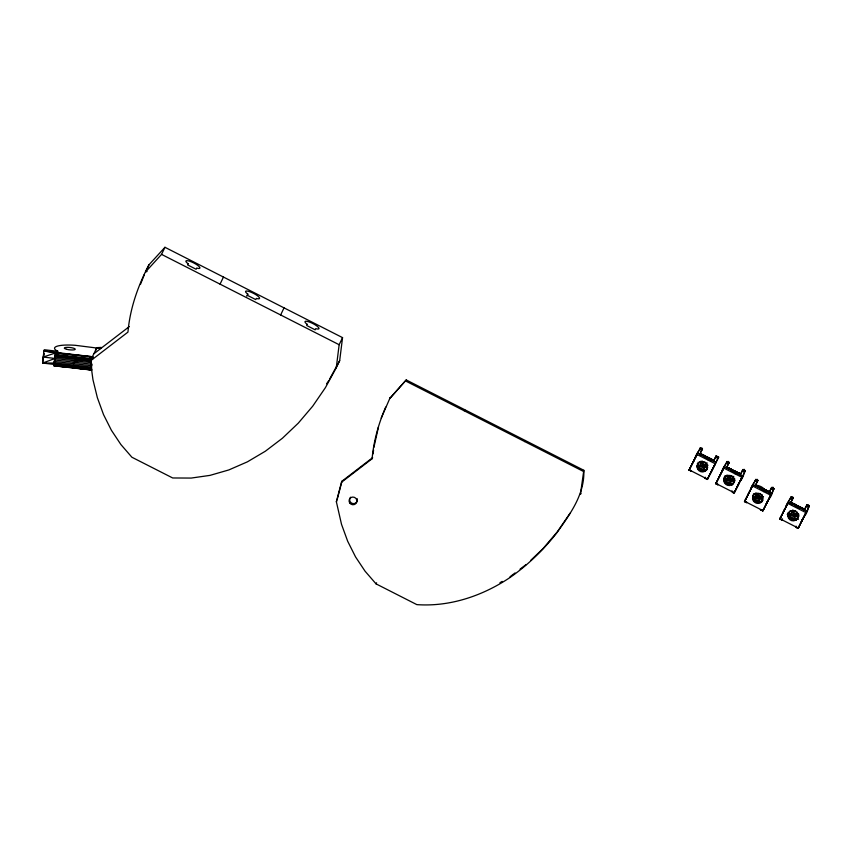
<?xml version="1.0" encoding="UTF-8"?>
<svg xmlns="http://www.w3.org/2000/svg" width="852" height="852" viewBox="0 0 852 852"><rect width="100%" height="100%" fill="white"/><g stroke="black" fill="none" stroke-linecap="round" stroke-linejoin="round"><path stroke-width="1.28" d="M43.26 358.287L43.793 353.836M91.675 370.087L53.974 365.806L54.027 364.06L55.657 352.888L92.655 356.764L43.899 351.024L42.6 363.058L54.464 364.454M54.23 363.378L54.422 360.897M698.683 462.742C693.187 468.76 706.031 475.299 707.682 467.322M725.414 476.343C719.067 484.309 737.055 488.547 734.286 478.185M754.169 494.213C749.185 499.464 759.526 506.397 762.71 500.081M790.486 510.753C781.412 517.92 800.912 525.066 798.313 513.49M91.334 360.854L91.526 359.608M54.954 358.383L54.294 363.41M54.592 362.941L54.954 359.587M55.305 356.243L55.657 352.888L43.899 351.024L44.293 349.735L58.085 351.354A23.696 5.101 6.1 0 1 75.264 345.305L100.728 348.521L101.25 347.424L96.766 347.648L93.901 353.761M43.122 360.566L43.899 353.346M54.528 360.002L54.933 357.041M406.234 379.939L389.705 398.566L406.234 379.939L583.822 470.283C584.813 494.448 570.063 514.033 556.846 532.83C543.352 550.062 527.526 565.377 509.507 577.858C482.307 595.942 449.75 606.975 416.83 604.622L376.062 583.876L365.061 571.191L355.561 556.931L347.68 541.244L341.514 524.331L336.359 501.721L341.482 482.264L372.1 458.749C373.677 440.91 378.618 423.54 385.679 407.118M373.101 453.828L373.57 450.005M129.312 326.582L93.805 353.836L90.397 360.939L92.964 379.726L97.362 397.682L103.529 414.604L111.41 430.292L120.899 444.552L131.9 457.236L172.679 477.972L191.178 478.068L210.007 475.373L228.847 469.931L247.41 461.837L265.355 451.219L282.406 438.248L298.275 423.156L312.695 406.191L325.432 387.617L336.274 367.755L339.149 344.73L342.547 337.626L164.958 247.293L148.951 264.823L145.554 271.926L147.066 271.5M336.274 367.755L339.682 360.652L342.547 337.626M583.822 470.283L580.425 494.394L580.957 493.308M81.185 360.098L91.366 360.779M373.879 447.449L378.458 427.054M697.085 467.056L697.49 465.085M723.817 480.645L724.211 478.686M752.572 498.526L752.966 496.556M787.844 515.95L788.238 513.99M734.104 481.55L734.52 479.548M798.132 516.855L798.548 514.853M337.2 499.41L342.003 481.167L372.622 457.662L372.1 458.749M54.304 363.027L42.6 363.058L42.994 361.77M96.052 350.002L96.766 347.648M91.409 360.066L54.975 355.923M140.474 284.344L144.403 274.461M381.217 418.087L390.227 397.479M705.296 477.248L704.828 478.238L707.277 479.442L718.641 457.087L716.202 455.852L714.37 459.345M732.028 490.848C733.838 498.09 737.726 483.84 739.376 482.424M768.664 499.453L762.977 510.646L760.314 509.709L762.764 510.923L768.131 500.294M785.203 508.197L779.761 519.049L782.136 519.699M796.056 526.153C797.589 533.341 801.412 520.199 802.808 518.9M694.976 458.451C695.764 452.998 706.51 440.207 699.854 454.212L715.989 462.434L707.49 479.175L704.955 477.929M713.561 461.188L716.202 455.852M714.647 465.107L718.641 457.087M721.708 472.051C722.496 466.598 733.242 453.796 726.586 467.812L742.72 476.034L734.222 492.775L731.687 491.529M740.292 474.777C747.374 460.985 744.563 477.354 739.983 481.348M750.463 489.921C751.251 484.468 761.997 471.678 755.341 485.683L771.475 493.904L762.977 510.646L744.701 501.349L747.523 495.789M769.047 492.658C776.129 478.856 773.318 495.225 768.738 499.219M785.736 507.355C786.524 501.903 797.27 489.101 790.613 503.117L806.748 511.338L798.249 528.08L795.715 526.834M804.32 510.082C811.402 496.29 808.591 512.659 804.011 516.653M53.974 365.806L69.651 367.404M700.088 453.669L709.226 458.312L708.289 460.187M708.96 458.749L709.279 458.152L713.933 460.325L708.853 459.058L704.284 456.736L704.796 455.682L701.303 454.052M713.422 461.379L713.784 460.634L700.12 453.583L709.365 458.003L699.716 454.414M726.958 466.949L726.447 468.004M735.691 472.349L736.011 471.752L740.665 473.925L735.585 472.658L731.016 470.336L731.527 469.282L726.873 467.098L735.947 471.912L735.02 473.787M740.154 474.979L740.516 474.234L726.852 467.173L736.096 471.603L727.683 468.398M766.342 492.254L760.133 487.461L755.202 485.885C755.873 483.755 767.482 488.26 763.775 491.657M760.133 487.461L755.607 485.054L760.133 487.461L759.771 488.207C784.17 498.463 762.934 488.494 757.747 486.439M792.477 505.044L790.475 503.308L790.986 502.254L790.581 503M799.719 507.654L800.039 507.057L804.693 509.23L799.613 507.962L795.044 505.641L795.555 504.586L790.901 502.403M795.406 504.895L799.975 507.217L790.88 502.478L800.124 506.908L799.613 507.962L795.406 504.895L790.475 503.308M148.951 264.823C137.992 285.761 129.994 308.467 127.949 332.11L90.397 360.939M145.554 271.926L161.55 254.386L164.958 247.293M220.061 284.153L223.469 277.049M247.815 294.142L247.272 295.271L255.77 299.606L256.345 298.424A7.838 1.821 27 0 0 259.498 297.87A7.838 1.821 27 0 0 254.109 293.674L252.277 292.758A7.838 1.821 27 0 0 245.972 291.075A7.838 1.821 27 0 0 247.815 294.142L246.771 296.187M280.638 314.963L284.035 307.87M341.482 482.264L342.003 481.167M336.359 501.721L336.881 500.625M376.062 583.876L376.584 582.789M464.212 410.792L464.734 409.705M524.789 441.613L525.311 440.516M713.177 467.982L707.49 479.175L689.215 469.878L692.037 464.319M689.215 469.878L697.724 453.136L699.854 454.212M739.909 481.582L734.222 492.775L715.946 483.478L718.768 477.919M715.946 483.478L724.456 466.736L726.586 467.812M744.701 501.349L753.2 484.607L755.341 485.683M803.937 516.887L798.249 528.08L779.974 518.783L782.796 513.223M692.325 463.594L693.773 460.708M737.331 486.492L738.237 484.66M752.508 485.853L751.059 488.75M766.246 504.033L768.121 500.433M780.634 517.409L779.761 519.049L782.019 519.848L782.519 518.815M768.909 492.85L769.271 492.105L760.176 487.376M804.182 510.284L804.544 509.539L800.124 506.908M715.137 464.01L713.848 466.566M766.353 503.82L766.992 502.531M802.264 519.965L801.359 521.797L803.393 517.867M695.583 457.268L697.021 454.382L695.583 457.141M720.504 474.298L719.056 477.195L720.494 474.436M722.315 470.868L723.753 467.982L722.315 470.741M740.58 480.166L742.028 477.269L739.994 481.199M749.259 492.179L747.811 495.076L749.249 492.307M769.335 498.037L770.783 495.15L768.749 499.08M786.343 506.173L788.483 502.041L790.613 503.117M804.607 515.471L806.056 512.574L804.022 516.504M694.444 459.292L689.002 470.155L691.377 470.805M698.054 468.951L702.623 471.273L706.99 462.764M712.645 468.824L710.6 472.892L712.634 468.962M713.252 467.748L714.157 466.065M721.175 472.892L715.733 483.744L718.108 484.405M725.861 483.244L729.355 484.873L733.721 476.353M737.981 485.065L745.372 470.687M749.93 490.763L744.488 501.626L746.863 502.275M766.736 502.946L767.716 501.019M785.129 508.431L783.084 512.499L784.522 509.741M802.009 520.37L809.4 505.992M694.369 459.526L700.365 447.79M693.432 461.592L694.912 458.685M702.154 460.953L698.374 468.355L702.943 470.677M698.001 462.338L701.271 462.7L705.839 465.022L706.723 463.275M721.101 473.126L727.097 461.39M720.164 475.192L721.633 472.285M724.732 475.938L728.002 476.3L732.571 478.622L733.455 476.875M749.856 490.997L755.852 479.271M748.908 493.063L750.388 490.166M762.21 494.746L758.11 502.744L754.616 501.114M768.206 500.06L774.127 488.558M784.191 510.497L791.125 496.695M792.914 509.858L788.814 517.856L793.382 520.178L797.483 512.18M713.262 467.61L715.137 463.957M725.989 482.967L729.376 484.799L724.786 482.551L728.002 476.3L731.772 475.65M739.366 482.562L737.331 486.513M755.831 501.551L758.11 502.744L753.541 500.422L756.757 494.171L760.527 493.532M785.746 507.206L787.78 503.266M779.974 518.783L787.823 503.404L806.098 512.702M693.762 460.836L692.325 463.616M751.07 488.611L752.508 485.832M790.209 503.638L793.255 497.781M700.663 452.369L702.506 448.876M727.395 465.969L729.237 462.476M741.102 472.945L742.933 469.452M756.15 483.84L757.982 480.347M769.857 490.816L771.688 487.323M805.129 508.25L806.961 504.757M689.875 468.515L689.002 470.155L691.26 470.954M708.15 477.812L707.277 479.442M716.607 482.115L715.733 483.744L717.991 484.543M734.882 491.402L734.009 493.042M745.362 499.986L744.488 501.626L746.608 502.733L746.139 502.392M763.626 509.283L762.764 510.923M798.91 526.706L798.036 528.346M704.391 456.427L704.796 455.682M731.122 470.016L731.527 469.282M759.877 487.898L760.282 487.152M804.288 509.975L804.693 509.23L800.017 507.132M329.479 379.342L339.682 360.652M146.075 270.829L146.587 269.903M713.784 460.634L709.365 458.003M740.516 474.234L736.096 471.603M764.851 489.474L769.335 491.945M795.555 504.586L791.806 503.436M326.593 383.794L328.84 380.514M570.116 513.16L557.378 531.733L542.948 548.709L530.817 560.254M705.158 471.156L706.489 469.665M731.889 484.756L733.221 483.265M760.644 502.627L761.976 501.136M795.917 520.061L797.248 518.57M510.028 576.761L515.045 572.949M520.061 569.136L526.078 564.567M499.932 582.736L502.179 581.405M700.972 461.23L699.726 461.848M726.458 475.448L727.182 475.096M755.202 493.319L755.937 492.967M42.6 363.058L55.071 358.468L43.25 357.041L55.657 352.888L93.379 357.169M705.051 462.061L701.271 462.7L707.213 469.101M795.8 510.955L789.847 511.36M90.12 357.35L92.698 357.041M81.249 359.629L76.584 360.279L77.628 361.088L74.731 361.323L75.615 362.366L73.41 362.526L73.719 363.666M705.839 465.022L708.023 465.256M732.571 478.622L734.754 478.856M763.509 496.727L761.326 496.492L756.757 494.171L753.487 493.809M798.782 514.161L796.599 513.926L792.03 511.605L797.973 517.995M697.479 465.618L707.139 466.992M724.211 479.218L734.957 480.709M752.955 497.089L762.625 498.463M787.184 514.32L798.984 516.014M55.242 354.475L92.932 358.756M55.124 355.028L91.515 359.161M54.805 357.105L91.302 361.248M54.624 358.479L91.207 362.632M54.443 359.959L92.186 364.251M54.272 361.461L91.963 365.732M54.134 362.856L91.835 367.127M54.027 364.06L91.728 368.341M53.964 364.997L91.665 369.267M53.953 365.593L91.643 369.864M72.25 367.702L91.75 369.917M698.885 467.354L703.454 469.676L706.617 470.272M725.616 480.954L730.185 483.276L733.348 483.861M762.093 501.743L758.94 501.146L754.371 498.825M789.644 516.259L794.213 518.58L798.42 519.369M690.663 470.922L691.121 471.262L690.195 470.592M717.384 484.522L717.853 484.863L716.926 484.181M781.412 519.827L781.88 520.167L780.954 519.486M710.185 459.175L713.933 460.325L709.258 458.227M729.003 468.557L731.442 469.42M736.916 472.775L740.665 473.925L735.99 471.827M802.158 508.516L804.607 509.379M789.889 518.548L793.382 520.178L789.964 518.378L792.179 519.688M779.878 518.772L782.019 519.848M699.716 449.153L701.856 450.229M726.447 462.742L728.588 463.829M790.475 498.047L792.616 499.134M755.202 480.624L757.343 481.7M700.237 448.099L702.367 449.185M716.074 456.15L718.513 457.396M726.969 461.699L729.099 462.785M742.806 469.75L745.244 470.986M700.11 448.258L702.25 449.345M716.766 456.725L718.385 457.545M726.841 461.848L728.982 462.934M742.678 469.91L745.117 471.145M790.997 497.004L793.127 498.079M806.833 505.055L809.262 506.29M806.706 505.215L809.144 506.45M755.724 479.57L757.854 480.656M771.561 487.632L773.989 488.867M755.596 479.729L757.726 480.816M771.433 487.781L773.872 489.027M697.064 454.499L715.339 463.797M723.795 468.099L742.071 477.397M790.88 502.478L804.586 509.453M755.607 485.054L769.313 492.019M752.55 485.981L770.826 495.268M700.387 464.425L704.955 466.747M727.118 478.025L731.687 480.347L733.945 482.69M704.146 468.334L699.577 466.012L697.33 463.669M730.878 481.934L726.309 479.612L724.051 477.269M791.146 513.33L795.715 515.652M755.873 495.896L760.442 498.218L762.7 500.571M794.905 517.239L790.337 514.917L788.079 512.574M725.095 481.955L729.663 484.277M759.633 499.804L755.064 497.483L752.806 495.14M789.122 517.26L793.691 519.582M753.85 499.826L758.418 502.147M790.017 518.272L792.253 519.518M161.55 254.386L339.149 344.73M405.701 381.036L583.301 471.369M742.294 470.794L744.723 472.04M715.563 457.194L717.991 458.44M806.322 506.099L808.75 507.345M771.049 488.675L773.478 489.921M729.355 484.873L725.936 483.073L729.269 485.022M755.788 501.626L758.024 502.893M731.378 469.59L737.587 474.383M704.657 455.99L710.856 460.783M794.213 518.58L796.237 520.242M730.185 483.276L732.209 484.937M703.454 469.676L705.477 471.337M756.757 494.171L760.442 498.218M728.002 476.3L731.687 480.347M91.579 365.902A5.421 0.65 85.1 0 1 91.356 363.154M357.201 498.665A3.919 3.813 25.6 0 1 352.739 503.553A3.919 3.813 25.6 0 1 350.577 497.217M188.143 263.79L187.6 264.919L196.109 269.253L196.674 268.071A7.838 1.821 27 0 0 199.837 267.517A7.838 1.821 27 0 0 194.437 263.321L192.616 262.405A7.838 1.821 27 0 0 186.3 260.723A7.838 1.821 27 0 0 188.143 263.79M307.231 324.367L306.688 325.496L315.187 329.83L315.762 328.648A7.838 1.821 27 0 0 318.914 328.095A7.838 1.821 27 0 0 313.525 323.898L311.694 322.983A7.838 1.821 27 0 0 305.389 321.3A7.838 1.821 27 0 0 307.231 324.367M699.396 462.519L698.374 463.382A5.229 5.091 25.6 0 0 700.813 471.71A5.229 5.091 25.6 0 0 707.426 466.182A5.229 5.091 25.6 0 0 699.396 462.519M726.128 476.119L725.105 476.971A5.229 5.091 25.6 0 0 727.544 485.31A5.229 5.091 25.6 0 0 734.158 479.782A5.229 5.091 25.6 0 0 726.128 476.119M754.883 493.99L753.86 494.852A5.229 5.091 25.6 0 0 756.299 503.181A5.229 5.091 25.6 0 0 762.902 497.653A5.229 5.091 25.6 0 0 754.883 493.99M790.155 511.424L789.133 512.276A5.229 5.091 25.6 0 0 791.572 520.615A5.229 5.091 25.6 0 0 798.186 515.087A5.229 5.091 25.6 0 0 790.155 511.424M66.605 349.299A5.485 1.182 6.2 0 0 75.232 349.331A5.485 1.182 6.2 0 0 67.553 347.339A5.485 1.182 6.2 0 0 66.605 349.299M349.735 502.957A3.919 3.813 25.6 0 0 356.477 502.68A3.919 3.813 25.6 0 0 352.739 497.067A3.919 3.813 25.6 0 0 349.735 502.957"/></g></svg>
